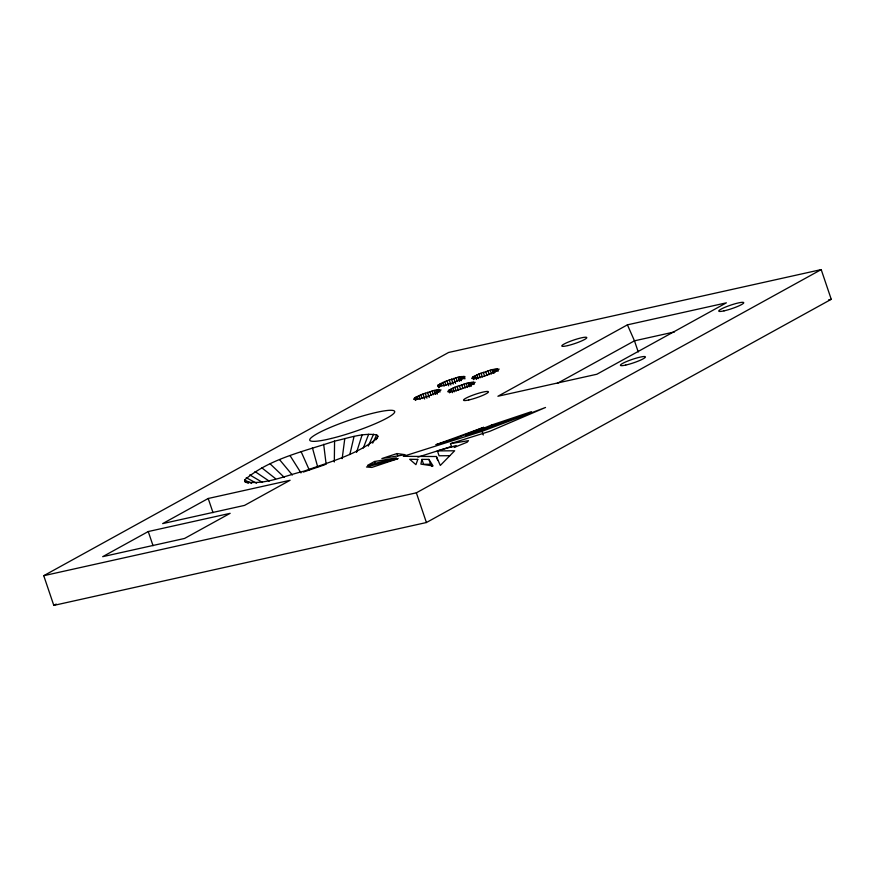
<?xml version="1.0" encoding="UTF-8"?>
<svg xmlns="http://www.w3.org/2000/svg" width="875" height="875" viewBox="0 0 875 875"><rect width="100%" height="100%" fill="white"/><g stroke="black" fill="none" stroke-linecap="round" stroke-linejoin="round"><path stroke-width="1.31" d="M334.316 461.978L334.578 441.12C348.305 438.167 362.48 432.666 376.677 434.864L377.912 436.188L377.223 438.167C356.366 455.098 329.175 462 304.325 471.089C285.086 475.552 264.742 485.439 244.858 481.633L244.584 479.97C269.511 458.631 303.997 451.456 334.578 441.12M342.158 458.653L344.805 438.484M421.925 459.386L420.897 464.122L433.081 465.959L428.914 459.397L421.925 459.386L423.577 464.275L430.566 464.275L431.955 466.463M349.836 454.562L354.058 436.428M356.541 452.408L362.086 434.995M363.289 448.044L368.648 434.252M368.298 446.097L373.559 434.208M372.706 443.122L376.677 434.864M376.163 439.677L377.912 436.188M437.861 385.262L438.025 386.28L440.048 386.258L449.837 383.895L460.6 379.783L465.019 376.698L458.194 377.169L444.773 381.577L437.861 385.262L438.725 387.8M414.597 397.895L413.591 399.295L416.062 399.481L423.566 397.808L436.614 393.006L441.033 389.922L434.208 390.392L420.788 394.8L414.597 397.895L415.461 400.433M448.722 390.305L447.716 391.705L450.188 391.891L457.691 390.228L468.891 386.247L475.158 382.331L468.333 382.802L454.902 387.209L448.722 390.305L449.586 392.853M472.708 377.081L471.702 378.481L475.683 378.438L483.963 376.305L494.725 372.192L499.144 369.108L492.308 369.578L478.887 373.986L472.708 377.081L473.561 379.63M374.544 461.497L367.5 465.391L396.342 457.855L374.544 461.497L375.375 463.947M43.75 575.695L448.591 352.472L821.198 269.598L831.25 299.305L426.409 522.528L53.802 605.402L43.75 575.695L416.358 492.822L821.198 269.598M148.247 531.541L102.681 556.675L184.57 538.453L230.147 513.33L148.247 531.541L153.059 545.748M208.206 498.488L162.641 523.611L244.53 505.4L290.106 480.266L208.206 498.488L213.019 512.684M53.802 605.402L56.197 604.078M627.419 324.844L497.908 396.255L596.859 374.248L726.37 302.837L627.419 324.844L634.473 340.823L638.247 351.969M557.298 383.381L634.473 340.823L674.461 331.931M449.673 455.711L439.064 455.777L437.413 450.898L454.65 450.789L440.322 465.434L436.373 456.52L403.342 456.334L482.038 431.342L545.53 407.477L489.913 431.277L450.494 443.647L451.741 447.311M303.33 472.052L324.931 464.712M396.987 453.556L381.861 458.544L405.158 454.694L396.987 453.556L397.808 455.995M417.889 457.122L451.434 446.469M437.413 450.898L456.127 445.561L454.114 447.464L467.163 442.203L468.475 440.661L450.494 443.647M828.592 299.895L831.25 299.305M244.858 481.633L248.358 483.328M244.584 479.97L251.606 483.492M246.236 477.695L256.572 483.241M249.747 474.863L262.544 482.453M255.019 471.57L269.205 481.13M261.92 467.895L275.614 478.723M270.233 463.947L284.2 477.312M279.727 459.856L292.337 475.016M290.117 455.711L300.978 472.927M301.12 451.664L309.225 469.886M493.828 373.341L492.308 369.578L493.598 373.395M469.842 386.564L468.333 382.802L469.623 386.619M459.703 380.931L458.194 377.169L459.484 380.975M435.728 394.155L434.208 390.392L435.498 394.198M497.23 368.714L498.094 371.252M495.873 368.867L496.738 371.405M495.086 371.7L494.222 369.162L494.944 371.722M490.208 370.125L491.488 373.931M487.955 370.77L489.245 374.577M485.636 371.503L486.927 375.309M483.306 372.302L484.597 376.108M481.031 373.133L482.322 376.95M478.887 373.986L480.178 377.792M476.93 374.839L478.22 378.645M475.223 375.648L476.503 379.455M473.791 376.403L474.655 378.941M473.244 381.938L474.108 384.475M471.898 382.091L472.752 384.628M471.1 384.923L470.236 382.386L471.319 386.236M464.122 376.294L464.986 378.831M466.222 383.348L467.512 387.155M482.038 431.342L483.284 435.006M463.116 376.294L463.969 378.842M461.759 376.458L462.612 378.995M463.969 383.994L465.259 387.8M461.387 380.559L460.097 376.742L461.18 380.603M461.65 384.727L462.941 388.533M459.32 385.525L460.611 389.331M456.083 377.716L457.373 381.522M457.056 386.356L458.336 390.173M453.83 378.361L455.558 383.436M454.902 387.209L456.192 391.027M451.511 379.094L453.228 384.169M452.944 388.062L454.234 391.869M449.181 379.892L450.898 384.967M451.238 388.872L452.528 392.678M446.917 380.723L448.634 385.798M449.816 389.627L450.669 392.164M444.773 381.577L446.053 385.383M442.816 382.419L444.095 386.236M441.098 383.239L441.952 385.777M439.677 383.994L440.53 386.531M438.583 384.672L439.447 387.209M439.13 389.528L439.983 392.066M437.773 389.681L438.638 392.219M437.402 393.783L436.122 389.966L437.194 393.827M432.097 390.939L433.387 394.745M429.855 391.584L431.134 395.391M427.525 392.317L429.242 397.392M425.195 393.116L426.923 398.191M422.931 393.947L424.648 399.022M420.788 394.8L422.078 398.606M418.83 395.642L420.12 399.459M417.113 396.463L417.977 399M436.373 456.52L437.62 460.184M415.691 397.217L416.555 399.755M428.914 459.397L430.566 464.275M416.358 492.822L426.409 522.528M312.419 447.803L317.702 466.987M323.673 444.259L326.145 464.33M417.791 459.408L415.931 464.669L409.697 459.277L417.791 459.408M483.623 427.372L456.017 438.353L435.892 444.73L483.623 427.372M491.794 424.966L465.73 435.269L481.994 430.095L531.431 411.677L491.794 424.966M397.863 458.686L371.864 467.425L366.483 466.998L397.863 458.686M331.275 438.484A44.866 6.245 -18.7 0 0 394.734 411.677A44.866 6.245 -18.7 0 0 330.586 427.317A44.866 6.245 -18.7 0 0 331.275 438.484M567.962 345.559A13.191 1.837 -18.7 0 0 586.808 337.663A13.191 1.837 -18.7 0 0 568.127 342.147A13.191 1.837 -18.7 0 0 567.962 345.559M468.77 399.973A13.191 1.837 -18.7 0 0 488.425 392.055A13.191 1.837 -18.7 0 0 470.695 396.003A13.191 1.837 -18.7 0 0 468.77 399.973M724.062 310.855A13.191 1.837 -18.7 0 0 743.717 302.925A13.191 1.837 -18.7 0 0 725.987 306.873A13.191 1.837 -18.7 0 0 724.062 310.855M625.734 365.072A13.191 1.837 -18.7 0 0 645.389 357.153A13.191 1.837 -18.7 0 0 627.659 361.091A13.191 1.837 -18.7 0 0 625.734 365.072"/></g></svg>
